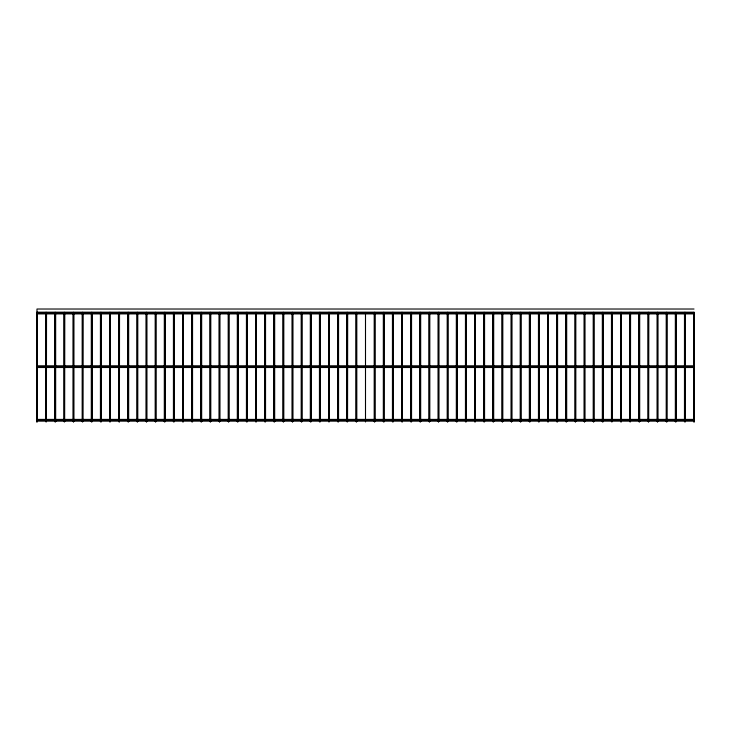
<?xml version="1.0" encoding="UTF-8"?>
<svg xmlns="http://www.w3.org/2000/svg" width="731" height="731" viewBox="0 0 731 731"><rect width="100%" height="100%" fill="white"/><g stroke="black" fill="none" stroke-linecap="round" stroke-linejoin="round"><path stroke-width="1.1" d="M36.55 421.559L36.55 312.439L37.409 312.439L36.979 421.979L36.979 421.129L694.021 421.129L694.021 421.979L693.591 312.439L694.45 312.439L694.45 421.559M46.528 421.559L45.678 421.559L45.678 312.439L46.528 312.439L46.409 421.248M54.798 421.559L55.657 421.559L54.798 421.559L54.798 312.439L55.657 312.439L55.657 421.559M64.785 421.559L63.926 421.559L63.926 312.439L64.785 312.439L64.657 421.248M73.054 421.559L73.904 421.559L73.054 421.559L73.054 312.439L73.904 312.439L73.904 421.559M83.032 421.559L82.174 421.559L82.174 312.439L83.032 312.439L82.905 421.248M91.302 421.559L92.161 421.559L91.302 421.559L91.302 312.439L92.161 312.439L92.161 421.559M100.43 421.559L100.43 312.439L101.289 312.439L101.161 421.86L100.558 421.248M109.559 421.559L110.408 421.559L109.559 421.559L109.559 312.439L110.408 312.439L110.408 421.559M118.678 421.559L118.678 312.439L119.537 312.439L119.409 421.86L118.806 421.248M127.806 421.559L128.665 421.559L127.806 421.559L127.806 312.439L128.665 312.439L128.665 421.559M136.935 421.559L137.784 421.559L136.935 421.559L136.935 312.439L137.784 312.439L137.784 421.559M146.054 421.559L146.913 421.559L146.054 421.559L146.054 312.439L146.913 312.439L146.913 421.559M155.182 421.559L156.041 421.559L155.182 421.559L155.182 312.439L156.041 312.439L156.041 421.559M164.311 421.559L165.16 421.559L164.311 421.559L164.311 312.439L165.16 312.439L165.16 421.559M173.43 421.559L174.289 421.559L173.43 421.559L173.43 312.439L174.289 312.439L174.289 421.559M182.558 421.559L183.417 421.559L182.558 421.559L182.558 312.439L183.417 312.439L183.417 421.559M191.686 421.559L192.545 421.559L191.686 421.559L191.686 312.439L192.545 312.439L192.545 421.559M200.815 421.559L201.665 421.559L200.815 421.559L200.815 312.439L201.665 312.439L201.665 421.559M209.934 421.559L210.793 421.559L209.934 421.559L209.934 312.439L210.793 312.439L210.793 421.559M219.062 421.559L219.921 421.559L219.062 421.559L219.062 312.439L219.921 312.439L219.921 421.559M228.191 421.559L229.041 421.559L228.191 421.559L228.191 312.439L229.041 312.439L229.041 421.559M237.31 421.559L238.169 421.559L237.31 421.559L237.31 312.439L238.169 312.439L238.169 421.559M246.438 421.559L247.297 421.559L246.438 421.559L246.438 312.439L247.297 312.439L247.297 421.559M255.567 421.559L256.417 421.559L255.567 421.559L255.567 312.439L256.417 312.439L256.417 421.559M264.686 421.559L265.545 421.559L264.686 421.559L264.686 312.439L265.545 312.439L265.545 421.559M273.814 421.559L274.673 421.559L273.814 421.559L273.814 312.439L274.673 312.439L274.673 421.559M282.943 421.559L283.802 421.559L282.943 421.559L282.943 312.439L283.802 312.439L283.802 421.559M292.071 421.559L292.921 421.559L292.071 421.559L292.071 312.439L292.921 312.439L292.921 421.559M301.19 421.559L302.049 421.559L301.19 421.559L301.19 312.439L302.049 312.439L302.049 421.559M310.319 421.559L311.178 421.559L310.319 421.559L310.319 312.439L311.178 312.439L311.178 421.559M319.447 421.559L320.297 421.559L319.447 421.559L319.447 312.439L320.297 312.439L320.297 421.559M329.425 421.559L328.566 421.559L328.566 312.439L329.425 312.439L329.297 421.248M337.695 421.559L338.554 421.559L337.695 421.559L337.695 312.439L338.554 312.439L338.554 421.559M347.673 421.559L346.823 421.559L346.823 312.439L347.673 312.439L347.554 421.248M355.942 421.559L356.801 421.559L355.942 421.559L355.942 312.439L356.801 312.439L356.801 421.559M374.199 421.559L375.058 421.559L374.199 421.559L374.199 312.439L375.058 312.439L375.058 421.559M383.327 421.559L383.327 312.439L384.177 312.439L384.058 421.86L383.446 421.248M392.446 421.559L393.305 421.559L392.446 421.559L392.446 312.439L393.305 312.439L393.305 421.559M401.575 421.559L401.575 312.439L402.434 312.439L402.306 421.86L401.703 421.248M410.703 421.559L411.553 421.559L410.703 421.559L410.703 312.439L411.553 312.439L411.553 421.559M419.822 421.559L420.681 421.559L419.822 421.559L419.822 312.439L420.681 312.439L420.681 421.559M428.951 421.559L429.81 421.559L428.951 421.559L428.951 312.439L429.81 312.439L429.81 421.559M438.079 421.559L438.929 421.559L438.079 421.559L438.079 312.439L438.929 312.439L438.929 421.559M447.198 421.559L448.057 421.559L447.198 421.559L447.198 312.439L448.057 312.439L448.057 421.559M456.327 421.559L457.186 421.559L456.327 421.559L456.327 312.439L457.186 312.439L457.186 421.559M465.455 421.559L466.314 421.559L465.455 421.559L465.455 312.439L466.314 312.439L466.314 421.559M474.583 421.559L475.433 421.559L474.583 421.559L474.583 312.439L475.433 312.439L475.433 421.559M483.703 421.559L484.562 421.559L483.703 421.559L483.703 312.439L484.562 312.439L484.562 421.559M492.831 421.559L493.69 421.559L492.831 421.559L492.831 312.439L493.69 312.439L493.69 421.559M501.959 421.559L502.809 421.559L501.959 421.559L501.959 312.439L502.809 312.439L502.809 421.559M511.079 421.559L511.938 421.559L511.079 421.559L511.079 312.439L511.938 312.439L511.938 421.559M520.207 421.559L521.066 421.559L520.207 421.559L520.207 312.439L521.066 312.439L521.066 421.559M529.335 421.559L530.185 421.559L529.335 421.559L529.335 312.439L530.185 312.439L530.185 421.559M538.455 421.559L539.314 421.559L538.455 421.559L538.455 312.439L539.314 312.439L539.314 421.559M547.583 421.559L548.442 421.559L547.583 421.559L547.583 312.439L548.442 312.439L548.442 421.559M556.711 421.559L557.57 421.559L556.711 421.559L556.711 312.439L557.57 312.439L557.57 421.559M565.84 421.559L566.689 421.559L565.84 421.559L565.84 312.439L566.689 312.439L566.689 421.559M574.959 421.559L575.818 421.559L574.959 421.559L574.959 312.439L575.818 312.439L575.818 421.559M584.087 421.559L584.946 421.559L584.087 421.559L584.087 312.439L584.946 312.439L584.946 421.559M593.216 421.559L594.065 421.559L593.216 421.559L593.216 312.439L594.065 312.439L594.065 421.559M602.335 421.559L603.194 421.559L602.335 421.559L602.335 312.439L603.194 312.439L603.194 421.559M612.322 421.559L611.463 421.559L611.463 312.439L612.322 312.439L612.194 421.248M620.592 421.559L621.441 421.559L620.592 421.559L620.592 312.439L621.441 312.439L621.441 421.559M630.57 421.559L629.711 421.559L629.711 312.439L630.57 312.439L630.442 421.248M638.839 421.559L639.698 421.559L638.839 421.559L638.839 312.439L639.698 312.439L639.698 421.559M647.968 421.559L647.968 312.439L648.826 312.439L648.699 421.86L648.095 421.248M657.096 421.559L657.946 421.559L657.096 421.559L657.096 312.439L657.946 312.439L657.946 421.559M666.215 421.559L666.215 312.439L667.074 312.439L666.946 421.86L666.343 421.248M675.343 421.559L676.202 421.559L675.343 421.559L675.343 312.439L676.202 312.439L676.202 421.559M684.472 421.559L684.472 312.439L685.322 312.439L685.203 421.86L684.591 421.248M365.5 421.979L365.5 312.439M694.021 309.021L36.979 309.021L36.979 421.979M36.979 312.192L694.021 312.192L694.021 421.979M36.979 313.042L694.021 313.042M36.979 313.901L694.021 313.901M36.979 365.802L694.021 365.802M36.979 366.66L694.021 366.66M36.979 367.51L694.021 367.51M36.979 419.411L694.021 419.411M36.979 420.27L694.021 420.27M684.892 312.439L684.892 421.979M675.773 312.439L675.773 421.979M666.645 312.439L666.645 421.979M657.516 312.439L657.516 421.979M648.397 312.439L648.397 421.979M639.269 312.439L639.269 421.979M630.14 312.439L630.14 421.979M621.021 312.439L621.021 421.979M611.893 312.439L611.893 421.979M602.764 312.439L602.764 421.979M593.636 312.439L593.636 421.979M584.517 312.439L584.517 421.979M575.388 312.439L575.388 421.979M566.26 312.439L566.26 421.979M557.141 312.439L557.141 421.979M548.012 312.439L548.012 421.979M538.884 312.439L538.884 421.979M529.765 312.439L529.765 421.979M520.636 312.439L520.636 421.979M511.508 312.439L511.508 421.979M502.38 312.439L502.38 421.979M493.261 312.439L493.261 421.979M484.132 312.439L484.132 421.979M475.004 312.439L475.004 421.979M465.885 312.439L465.885 421.979M456.756 312.439L456.756 421.979M447.628 312.439L447.628 421.979M438.509 312.439L438.509 421.979M429.38 312.439L429.38 421.979M420.252 312.439L420.252 421.979M411.124 312.439L411.124 421.979M402.004 312.439L402.004 421.979M392.876 312.439L392.876 421.979M383.748 312.439L383.748 421.979M374.628 312.439L374.628 421.979M356.372 312.439L356.372 421.979M347.252 312.439L347.252 421.979M338.124 312.439L338.124 421.979M328.996 312.439L328.996 421.979M319.876 312.439L319.876 421.979M310.748 312.439L310.748 421.979M301.62 312.439L301.62 421.979M292.491 312.439L292.491 421.979M283.372 312.439L283.372 421.979M274.244 312.439L274.244 421.979M265.115 312.439L265.115 421.979M255.996 312.439L255.996 421.979M246.868 312.439L246.868 421.979M237.739 312.439L237.739 421.979M228.62 312.439L228.62 421.979M219.492 312.439L219.492 421.979M210.364 312.439L210.364 421.979M201.235 312.439L201.235 421.979M192.116 312.439L192.116 421.979M182.988 312.439L182.988 421.979M173.859 312.439L173.859 421.979M164.74 312.439L164.74 421.979M155.612 312.439L155.612 421.979M146.483 312.439L146.483 421.979M137.364 312.439L137.364 421.979M128.236 312.439L128.236 421.979M119.107 312.439L119.107 421.979M109.979 312.439L109.979 421.979M100.86 312.439L100.86 421.979M91.731 312.439L91.731 421.979M82.603 312.439L82.603 421.979M73.484 312.439L73.484 421.979M64.355 312.439L64.355 421.979M55.227 312.439L55.227 421.979M46.108 312.439L46.108 421.979"/></g></svg>
